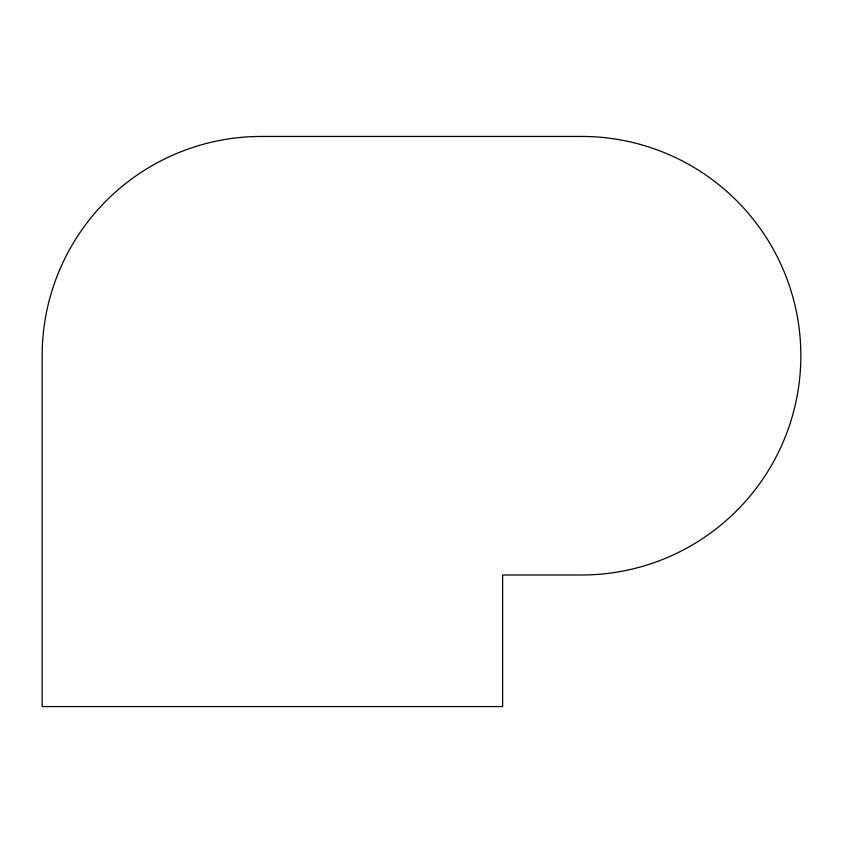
<?xml version="1.0" encoding="UTF-8"?>
<svg xmlns="http://www.w3.org/2000/svg" width="843" height="843" viewBox="0 0 843 843"><rect width="100%" height="100%" fill="white"/><g stroke="black" fill="none" stroke-linecap="round" stroke-linejoin="round"><path stroke-width="1.26" d="M581.575 136.44L261.425 136.44A219.275 219.275 0 0 0 42.15 355.714L42.15 706.56L502.628 706.56L502.628 574.989L581.575 574.989A219.275 219.275 0 0 0 800.85 355.714A219.275 219.275 0 0 0 581.575 136.44"/></g></svg>
